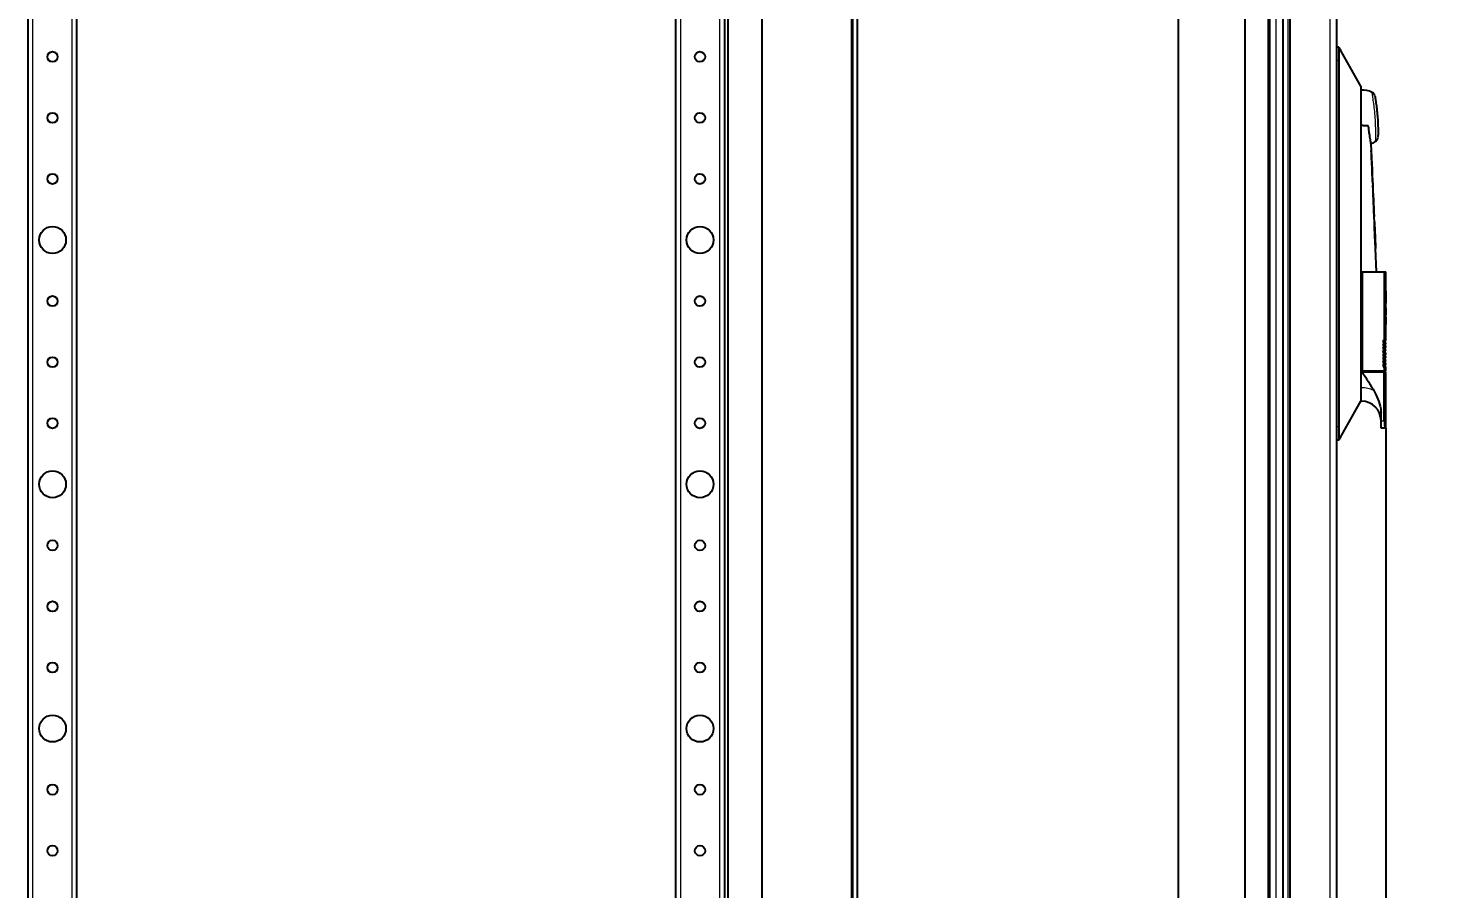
# Model space of a CAD drawing. Header units: millimetres. Extents: x -668 to 1488, y -492 to 1018.
# Drawn here: x -129 to 446, y 4 to 356 of the extents above; entities that cross this region are included whole.
import ezdxf

# ---------------------------------------------------------------- set-up
doc = ezdxf.new("R2010")
doc.units = ezdxf.units.MM
doc.linetypes.add('SLD-Сплошная', pattern=[0])
doc.layers.add('FORMAT', color=7, linetype='SLD-Сплошная')
doc.styles.add('SLDTEXTSTYLE0', font='GOTHICI.TTF', dxfattribs={"width": 0.913})
doc.styles.add('SLDTEXTSTYLE1', font='GOTHIC.TTF', dxfattribs={"width": 0.913})
doc.dimstyles.new('SLDDIMSTYLE1', dxfattribs={"dimtxt": 20, "dimasz": 10, "dimexe": 0, "dimexo": 0.0625, "dimgap": 5, "dimtad": 2, "dimdec": 1, "dimrnd": 1e-09, "dimzin": 12, "dimdsep": 46, "dimtxsty": 'SLDTEXTSTYLE0', "dimsah": 1, "dimcen": 0.09, "dimadec": 0, "dimazin": 3, "dimtfac": 1, "dimtmove": 0, "dimatfit": 0, "dimfxl": 0, "dimfrac": 2, "dimtolj": 1, "dimtzin": 12, "dimarcsym": 0})

# ---------------------------------------------------------------- blocks, each defined once
blk = doc.blocks.new('_D_5')
at = {"layer": 'FORMAT'}
for p, q in [((341.45, 711.08), (341.45, -348.34)), ((426.53, 192.15), (426.53, -348.34)), ((341.45, -347.34), (322.22, -347.34)), ((426.53, -347.34), (341.45, -347.34)), ((426.53, -347.34), (445.76, -347.34))]:
    blk.add_line(p, q, dxfattribs=at)
for points in [[(341.45, -347.34), (331.45, -345.8), (331.45, -348.88)], [(426.53, -347.34), (436.53, -348.88), (436.53, -345.8)]]:
    blk.add_solid(points, dxfattribs=at)
at = {"layer": 'FORMAT', "insert": (358.13, -321.8), "char_height": 20, "attachment_point": 1, "style": 'SLDTEXTSTYLE1'}
blk.add_mtext('85,1', dxfattribs=at)

msp = doc.modelspace()

# ---------------------------------------------------------------- linework, layer by layer
at = {"color": 7, "linetype": 'SLD-Сплошная', "lineweight": 25}
for p, q in [((208.28, -208.34), (208.28, 746.66)), ((210.28, -208.34), (210.28, 746.66)), ((387.32, -208.34), (387.32, 746.66)), ((406.32, 744.06), (406.32, -205.74)), ((157.28, -176.84), (157.28, 715.16)), ((378.82, 708.06), (378.82, -143.11)), ((-129.22, -148.34), (-129.22, 686.66)), ((-109.22, -148.34), (-109.22, 686.66)), ((135.78, 686.66), (135.78, -148.34)), ((155.78, 686.66), (155.78, -148.34)), ((368.82, 665.77), (368.82, -127.46)), ((171.28, -58.84), (171.28, 597.16)), ((384.32, 597.16), (384.32, -58.84)), ((407.32, 348.16), (406.32, 348.16)), ((416.32, 332.16), (408.4, 346.24)), ((407.32, 342.66), (407.32, 192.66)), ((416.32, 332.16), (416.32, 326.69)), ((416.32, 326.69), (416.32, 319.16)), ((416.32, 319.16), (416.32, 216.16)), ((423.26, 311.09), (423.27, 311.28)), ((420.84, 299.48), (420.44, 308.68)), ((420.55, 305.46), (420.51, 305.83)), ((420.56, 305.46), (420.52, 305.83)), ((420.52, 305.83), (420.64, 302.68)), ((420.57, 305.16), (420.55, 305.46)), ((420.56, 305.46), (420.55, 305.46)), ((420.58, 305.16), (420.56, 305.46)), ((420.58, 305.16), (420.57, 305.16)), ((420.92, 297.4), (420.83, 299.48)), ((421.1, 293.49), (420.87, 297.28)), ((421.09, 293.89), (420.95, 296.98)), ((420.95, 295.59), (421.18, 291.6)), ((421.08, 293.89), (421.1, 293.49)), ((421.15, 292.23), (421.09, 293.49)), ((421.1, 293.49), (421.09, 293.49)), ((421.12, 291.6), (421.11, 291.6)), ((421.18, 291.6), (421.12, 291.6)), ((421.27, 289.37), (421.18, 291.6)), ((421.22, 289.37), (421.22, 289.38)), ((421.22, 289.37), (421.22, 289.37)), ((421.34, 288.11), (421.28, 289.38)), ((421.33, 288.1), (421.33, 288.11)), ((421.44, 285.65), (421.34, 287.79)), ((421.64, 281.11), (421.44, 285.68)), ((421.45, 285.66), (421.44, 285.66)), ((421.49, 283.64), (421.53, 282.66)), ((421.5, 283.64), (421.54, 282.66)), ((421.61, 281.11), (421.6, 281.11)), ((421.74, 278.74), (421.63, 281.11)), ((421.69, 278.74), (421.69, 278.74)), ((421.86, 276.27), (421.75, 278.74)), ((421.81, 277.03), (421.81, 277.03)), ((421.82, 277.03), (421.82, 277.03)), ((421.84, 276.51), (421.84, 276.65)), ((421.86, 276.11), (421.85, 276.39)), ((421.88, 274.8), (421.87, 274.8)), ((421.89, 274.8), (421.88, 274.8)), ((421.92, 274.01), (421.88, 274.8)), ((421.94, 274.34), (421.89, 275.58)), ((421.93, 274.01), (421.89, 274.8)), ((421.91, 274.01), (421.9, 274.01)), ((421.91, 274.01), (421.93, 274.01)), ((421.92, 274.84), (421.97, 273.74)), ((421.95, 274.03), (421.94, 274.34)), ((421.99, 273.13), (421.96, 273.92)), ((422.05, 271.9), (421.99, 273.13)), ((422.08, 271.09), (422.07, 271.36)), ((422.09, 270.84), (422.09, 270.97)), ((422.1, 270.37), (422.1, 270.37)), ((422.23, 267.77), (422.11, 270.45)), ((422.11, 270.37), (422.11, 270.37)), ((422.18, 267.77), (422.17, 267.77)), ((422.23, 266.31), (422.17, 267.75)), ((422.31, 265.66), (422.22, 267.77)), ((422.73, 256.16), (422.32, 265.66)), ((416.32, 256.16), (416.53, 256.16)), ((416.53, 256.16), (416.77, 256.16)), ((416.77, 256.16), (416.77, 215.66)), ((416.77, 256.16), (425.87, 256.16)), ((425.87, 256.16), (425.87, 228.16)), ((425.87, 256.16), (426.53, 256.16)), ((426.53, 251.16), (426.53, 256.16)), ((426.28, 251.16), (426.53, 251.16)), ((426.28, 251.16), (426.28, 241.4)), ((426.4, 249.21), (426.4, 243.35)), ((426.41, 249.21), (426.4, 249.21)), ((426.41, 249.21), (426.41, 243.35)), ((426.41, 249.21), (426.53, 249.21)), ((426.53, 248.23), (426.46, 248.23)), ((426.46, 248.23), (426.46, 243.35)), ((426.52, 249.21), (426.52, 251.16)), ((426.52, 246.28), (426.52, 248.23)), ((426.53, 248.23), (426.53, 249.21)), ((426.41, 243.35), (426.4, 243.35)), ((426.46, 243.35), (426.41, 243.35)), ((426.5, 246.28), (426.5, 243.35)), ((426.51, 246.28), (426.5, 246.28)), ((426.51, 243.35), (426.5, 243.35)), ((426.51, 246.28), (426.51, 243.35)), ((426.51, 246.28), (426.53, 246.28)), ((426.53, 243.35), (426.51, 243.35)), ((426.52, 241.4), (426.52, 243.35)), ((426.53, 243.35), (426.53, 246.28)), ((426.46, 241.4), (426.28, 241.4)), ((426.41, 237.6), (426.28, 237.6)), ((426.28, 237.6), (426.28, 234.63)), ((426.33, 237.1), (426.33, 236.3)), ((426.34, 237.1), (426.33, 237.1)), ((426.34, 236.3), (426.33, 236.3)), ((426.33, 235.81), (426.33, 234.63)), ((426.34, 235.81), (426.33, 235.81)), ((426.34, 237.1), (426.34, 236.3)), ((426.34, 237.1), (426.41, 237.1)), ((426.41, 236.3), (426.34, 236.3)), ((426.34, 235.81), (426.34, 234.63)), ((426.34, 235.81), (426.4, 235.81)), ((426.45, 236.07), (426.44, 236.07)), ((426.46, 241.4), (426.46, 238.47)), ((426.53, 238.47), (426.46, 238.47)), ((426.48, 236.76), (426.47, 236.76)), ((426.52, 237.6), (426.49, 234.63)), ((426.5, 241.4), (426.5, 240.42)), ((426.51, 241.4), (426.5, 241.4)), ((426.51, 240.42), (426.5, 240.42)), ((426.51, 241.4), (426.51, 240.42)), ((426.51, 241.4), (426.53, 241.4)), ((426.53, 240.42), (426.51, 240.42)), ((426.51, 235.73), (426.52, 237)), ((426.52, 238.47), (426.52, 240.42)), ((426.52, 236.97), (426.53, 237.6)), ((426.53, 237.6), (426.52, 237.6)), ((426.52, 235.73), (426.53, 237)), ((426.53, 237), (426.52, 237)), ((426.52, 235.23), (426.52, 236.05)), ((426.53, 240.42), (426.53, 241.4)), ((426.53, 237.6), (426.53, 238.47)), ((426.53, 237), (426.53, 235.73)), ((426.28, 234.63), (426.34, 234.63)), ((426.43, 234.63), (426.44, 234.63)), ((426.44, 234.63), (426.48, 234.63)), ((426.47, 235.42), (426.46, 235.42)), ((426.46, 235.06), (426.46, 235.05)), ((426.47, 235.06), (426.46, 235.06)), ((426.47, 235.05), (426.46, 235.05)), ((426.47, 235.06), (426.47, 235.05)), ((426.47, 234.72), (426.47, 234.63)), ((426.48, 234.72), (426.47, 234.72)), ((426.48, 234.72), (426.48, 234.63)), ((426.49, 234.63), (426.51, 234.63)), ((426.5, 234.63), (426.51, 235.23)), ((426.52, 235.73), (426.51, 235.73)), ((426.51, 234.63), (426.52, 235.23)), ((426.52, 235.23), (426.51, 235.23)), ((426.52, 235.73), (426.53, 235.73)), ((426.52, 235.23), (426.53, 235.23)), ((426.53, 228.16), (426.53, 235.23)), ((425.33, 228.06), (425.76, 228.06)), ((425.33, 226.66), (425.76, 226.66)), ((425.33, 225.26), (425.76, 225.26)), ((426.43, 228.06), (425.76, 228.06)), ((426.43, 226.66), (425.76, 226.66)), ((426.43, 225.26), (425.76, 225.26)), ((426.53, 226.76), (425.87, 226.76)), ((426.53, 225.36), (425.87, 225.36)), ((426.53, 226.76), (426.03, 228.06)), ((426.53, 225.36), (426.03, 226.66)), ((426.53, 223.96), (426.03, 225.26)), ((425.33, 223.86), (425.76, 223.86)), ((425.33, 222.46), (425.76, 222.46)), ((425.33, 221.06), (425.76, 221.06)), ((425.33, 219.66), (425.76, 219.66)), ((426.43, 223.86), (425.76, 223.86)), ((426.43, 222.46), (425.76, 222.46)), ((426.43, 221.06), (425.76, 221.06)), ((426.43, 219.66), (425.76, 219.66)), ((426.53, 223.96), (425.87, 223.96)), ((426.53, 222.56), (425.87, 222.56)), ((426.53, 221.16), (425.87, 221.16)), ((426.53, 219.76), (425.87, 219.76)), ((426.53, 222.56), (426.03, 223.86)), ((426.53, 221.16), (426.03, 222.46)), ((426.53, 219.76), (426.03, 221.06)), ((426.53, 218.36), (426.03, 219.66)), ((416.32, 216.16), (416.32, 215.16)), ((416.32, 215.66), (416.53, 215.66)), ((416.53, 215.16), (416.32, 215.16)), ((416.53, 215.66), (416.77, 215.66)), ((416.53, 215.16), (416.77, 215.16)), ((416.77, 215.66), (425.87, 215.66)), ((416.77, 215.16), (425.87, 215.16)), ((424.53, 215.16), (424.5, 215.66)), ((425.33, 218.26), (425.76, 218.26)), ((426.43, 218.26), (425.76, 218.26)), ((426.53, 218.36), (425.87, 218.36)), ((425.87, 216.96), (425.87, 215.66)), ((426.53, 216.96), (425.87, 216.96)), ((425.87, 215.66), (426.53, 215.66)), ((425.87, 195.16), (425.87, 215.16)), ((425.87, 215.16), (426.53, 215.16)), ((426.53, 216.96), (426.03, 218.26)), ((426.53, 215.66), (426.53, 216.96)), ((426.53, 192.16), (426.53, 215.16)), ((416.32, 208.63), (416.32, 203.16)), ((408.4, 189.07), (416.32, 203.16)), ((416.32, 203.16), (416.53, 203.16)), ((424.53, 195.16), (424.53, 198.24)), ((426.25, 192.16), (424.53, 192.16)), ((426.53, 192.16), (426.25, 192.16)), ((407.32, 187.16), (406.32, 187.16))]:
    msp.add_line(p, q, dxfattribs=at)
at = {"color": 7, "linetype": 'SLD-Сплошная', "lineweight": 18}
for p, q in [((403.72, -208.34), (403.72, 746.66)), ((-127.22, -148.34), (-127.22, 686.66)), ((-111.22, -148.34), (-111.22, 686.66)), ((137.78, 686.66), (137.78, -148.34)), ((153.78, 686.66), (153.78, -148.34)), ((378.22, 614.16), (378.22, -75.84)), ((207.68, 595.46), (207.68, -57.14)), ((381.42, 597.16), (381.42, -58.84)), ((386.32, 597.16), (386.32, -58.84)), ((407.32, 342.66), (406.32, 342.66)), ((421.5, 283.64), (421.49, 283.64)), ((421.54, 282.66), (421.53, 282.66)), ((416.53, 256.16), (416.53, 215.66)), ((425.87, 228.16), (426.53, 228.16)), ((416.53, 208.63), (416.32, 208.63)), ((416.53, 203.16), (416.53, 208.63)), ((407.32, 192.66), (406.32, 192.66)), ((424.53, 195.16), (425.87, 195.16))]:
    msp.add_line(p, q, dxfattribs=at)
at = {"color": 7, "linetype": 'SLD-Сплошная', "lineweight": 25, "flags": 128}
for points in [[(420.87, 297.28), (420.92, 296.34), (420.95, 295.59)], [(421.12, 291.6), (421.18, 290.35), (421.22, 289.37)], [(421.5, 282.97), (421.6, 280.6), (421.69, 278.74)], [(421.53, 282.66), (421.57, 281.79), (421.6, 281.11)], [(421.54, 282.66), (421.58, 281.79), (421.61, 281.11)], [(421.89, 274.15), (422.08, 269.76), (422.23, 266.31)], [(422.17, 267.77), (422.02, 271.27), (421.9, 274.01)], [(422.18, 267.77), (422.03, 271.27), (421.91, 274.01)], [(426.43, 235.33), (426.43, 235.15), (426.43, 235.01)], [(426.46, 235.06), (426.46, 235.26), (426.46, 235.42)], [(426.47, 235.06), (426.47, 235.26), (426.47, 235.42)]]:
    msp.add_lwpolyline(points, dxfattribs=at)
at = {"color": 7, "linetype": 'SLD-Сплошная', "lineweight": 25}
for centre, radius in [((-119.22, 344.16), 2.1), ((145.78, 344.16), 2.1), ((-119.22, 319.16), 2.1), ((145.78, 319.16), 2.1), ((-119.22, 294.16), 2.1), ((145.78, 294.16), 2.1), ((-119.22, 269.16), 5.5), ((145.78, 269.16), 5.5), ((-119.22, 244.16), 2.1), ((145.78, 244.16), 2.1), ((-119.22, 219.16), 2.1), ((145.78, 219.16), 2.1), ((-119.22, 194.16), 2.1), ((145.78, 194.16), 2.1), ((-119.22, 169.16), 5.5), ((145.78, 169.16), 5.5), ((-119.22, 144.16), 2.1), ((145.78, 144.16), 2.1), ((-119.22, 119.16), 2.1), ((145.78, 119.16), 2.1), ((-119.22, 94.16), 2.1), ((145.78, 94.16), 2.1), ((-119.22, 69.16), 5.5), ((145.78, 69.16), 5.5), ((-119.22, 44.16), 2.1), ((145.78, 44.16), 2.1), ((-119.22, 19.16), 2.1), ((145.78, 19.16), 2.1)]:
    msp.add_circle(centre, radius, dxfattribs=at)
for centre, radius, start, end in [((416.32, 319.16), 11.4, 66.37549, 90), ((416.32, 319.16), 11.4, 291.36213, 301.71629), ((426.43, 228.16), 0.1, 270, 0), ((426.43, 226.76), 0.1, 270, 0), ((426.43, 225.36), 0.1, 270, 0), ((426.43, 223.96), 0.1, 270, 0), ((426.43, 222.56), 0.1, 270, 0), ((426.43, 221.16), 0.1, 270, 0), ((426.43, 219.76), 0.1, 270, 0), ((426.43, 218.36), 0.1, 270, 0), ((416.53, 195.16), 8, 0, 90)]:
    msp.add_arc(centre, radius, start, end, dxfattribs=at)
at = {"color": 7, "linetype": 'SLD-Сплошная', "lineweight": 18}
msp.add_arc((416.68, 196.56), 12.07, 66.28954, 90.71323, dxfattribs=at)
at = {"color": 7, "linetype": 'SLD-Сплошная', "lineweight": 25}
for points, knots in [([(407.32, 348.16), (407.32, 348.1), (407.32, 347.98), (407.32, 347.03), (407.32, 345.63), (407.32, 344.08), (407.32, 343.06), (407.32, 342.66)], [0, 0, 0, 0, 0.214694, 0.429388, 0.644082, 0.858775, 1, 1, 1, 1]), ([(408.4, 346.24), (408.21, 346.54), (407.85, 347.12), (407.49, 347.83), (407.33, 348.16)], [0, 0, 0, 0, 0.525323, 1, 1, 1, 1]), ([(421.94, 328.39), (421.92, 328.46), (421.86, 328.63), (421.69, 328.94), (421.38, 329.32), (421.06, 329.49), (420.89, 329.58)], [0, 0, 0, 0, 0.1241525, 0.3416426, 0.6499736, 1, 1, 1, 1]), ([(422.02, 328.05), (422.02, 328.08), (422, 328.17), (422.09, 327.67), (422.3, 326.48), (422.63, 324.25), (422.95, 321.5), (423.18, 318.55), (423.29, 315.76), (423.31, 313.44), (423.28, 311.81), (423.26, 311.15), (423.26, 311.11), (423.26, 311.09)], [0, 0, 0, 0, 0.0304029, 0.0987685, 0.2060227, 0.3169243, 0.4297958, 0.5422701, 0.6521441, 0.7582201, 0.8609093, 0.9621672, 1, 1, 1, 1]), ([(420.42, 308.67), (420.42, 308.67), (420.42, 308.65), (420.17, 310), (419.85, 312.2), (419.56, 314.27), (419.5, 315.5), (419.25, 315.87), (419.19, 315.92), (419.12, 315.94), (418.99, 315.92), (418.55, 315.86), (417.63, 315.83), (416.81, 316.04), (416.34, 316.16)], [0, 0, 0, 0, 0.1420884, 0.3674634, 0.5915606, 0.7394261, 0.8133096, 0.8201913, 0.8256124, 0.8293026, 0.8330422, 0.8487573, 0.9118768, 1, 1, 1, 1]), ([(422.31, 309.48), (422.4, 309.53), (422.62, 309.66), (422.87, 309.95), (423.07, 310.29), (423.18, 310.57), (423.21, 310.74), (423.22, 310.8)], [0, 0, 0, 0, 0.174701, 0.458342, 0.696381, 0.888501, 1, 1, 1, 1]), ([(420.66, 302.73), (420.64, 303.17), (420.61, 304.05), (420.59, 304.79), (420.58, 305.16)], [0, 0, 0, 0, 0.500963, 1, 1, 1, 1]), ([(420.64, 302.68), (420.66, 302.08), (420.72, 300.9), (420.81, 299.2), (420.89, 297.88), (420.93, 297.23), (420.95, 297), (420.95, 296.98), (420.95, 296.97)], [0, 0, 0, 0, 0.250282, 0.499393, 0.748791, 0.874699, 0.937286, 1, 1, 1, 1]), ([(420.84, 299.47), (420.84, 299.49), (420.84, 299.53), (420.82, 299.78), (420.8, 300.14), (420.76, 300.73), (420.71, 301.6), (420.68, 302.36), (420.66, 302.73)], [0, 0, 0, 0, 0.124416, 0.248357, 0.373982, 0.500169, 0.7494, 1, 1, 1, 1]), ([(421.34, 288.1), (421.34, 288.12), (421.34, 288.18), (421.34, 287.87), (421.35, 287.28), (421.36, 286.77), (421.37, 286.51)], [0, 0, 0, 0, 0.158534, 0.438495, 0.717863, 1, 1, 1, 1]), ([(421.37, 286.51), (421.38, 286.23), (421.39, 285.68), (421.44, 284.48), (421.47, 283.58), (421.5, 282.97)], [0, 0, 0, 0, 0.249362, 0.499672, 1, 1, 1, 1]), ([(421.44, 285.66), (421.43, 285.65), (421.43, 285.64), (421.43, 285.45), (421.44, 285.21), (421.45, 284.86), (421.47, 284.33), (421.48, 283.91), (421.49, 283.64)], [0, 0, 0, 0, 0.249432, 0.37514, 0.499356, 0.623458, 0.749245, 1, 1, 1, 1]), ([(421.45, 285.66), (421.44, 285.65), (421.44, 285.64), (421.44, 285.45), (421.45, 285.21), (421.46, 284.86), (421.48, 284.33), (421.49, 283.91), (421.5, 283.64)], [0, 0, 0, 0, 0.249432, 0.37514, 0.499356, 0.623458, 0.749245, 1, 1, 1, 1]), ([(421.84, 276.65), (421.84, 276.59), (421.84, 276.47), (421.86, 276.06), (421.88, 275.43), (421.91, 274.6), (421.94, 274.02), (421.95, 273.74)], [0, 0, 0, 0, 0.1246003, 0.2489765, 0.5004054, 0.7493329, 1, 1, 1, 1]), ([(421.96, 273.74), (421.93, 274.25), (421.9, 275.03), (421.87, 275.99), (421.85, 276.34), (421.84, 276.51)], [0, 0, 0, 0, 0.498965, 0.749922, 1, 1, 1, 1]), ([(421.97, 273.74), (421.95, 274.16), (421.92, 274.79), (421.89, 275.59), (421.87, 275.93), (421.86, 276.11)], [0, 0, 0, 0, 0.50146, 0.750257, 1, 1, 1, 1]), ([(421.88, 274.8), (421.88, 274.79), (421.87, 274.77), (421.87, 274.63), (421.88, 274.45), (421.88, 274.28), (421.88, 274.2), (421.89, 274.15)], [0, 0, 0, 0, 0.249445, 0.498999, 0.74851, 0.873859, 1, 1, 1, 1]), ([(421.95, 273.74), (421.96, 273.46), (421.99, 272.89), (422.03, 272.08), (422.06, 271.45), (422.08, 271.04), (422.09, 270.91), (422.09, 270.84)], [0, 0, 0, 0, 0.248731, 0.497377, 0.750528, 0.875233, 1, 1, 1, 1]), ([(422.09, 270.97), (422.08, 271.15), (422.06, 271.49), (422.01, 272.45), (421.98, 273.22), (421.96, 273.74)], [0, 0, 0, 0, 0.249575, 0.500842, 1, 1, 1, 1]), ([(421.97, 273.74), (421.98, 273.36), (422, 272.88), (422.02, 272.46), (422.03, 272.38)], [0, 0, 0, 0, 0.802786, 1, 1, 1, 1]), ([(422.07, 271.36), (422.06, 271.54), (422.05, 271.89), (422.01, 272.68), (421.98, 273.31), (421.97, 273.74)], [0, 0, 0, 0, 0.250895, 0.500775, 1, 1, 1, 1]), ([(422.09, 270.8), (422.1, 270.74), (422.11, 270.55), (422.11, 270.44), (422.11, 270.37)], [0, 0, 0, 0, 0.334971, 1, 1, 1, 1]), ([(422.23, 266.31), (422.23, 266.26), (422.23, 266.18), (422.24, 266.02), (422.26, 265.84), (422.27, 265.69), (422.28, 265.67), (422.28, 265.66)], [0, 0, 0, 0, 0.125388, 0.250591, 0.500192, 0.749805, 1, 1, 1, 1]), ([(426.47, 236.76), (426.47, 236.84), (426.47, 236.99), (426.46, 237.21), (426.46, 237.36), (426.44, 237.58), (426.42, 237.59), (426.4, 237.6)], [0, 0, 0, 0, 0.125885, 0.250002, 0.375256, 0.501237, 1, 1, 1, 1]), ([(426.4, 235.81), (426.41, 235.8), (426.42, 235.8), (426.42, 235.74), (426.43, 235.67), (426.43, 235.57), (426.43, 235.45), (426.43, 235.36), (426.43, 235.33)], [0, 0, 0, 0, 0.362307, 0.499762, 0.603895, 0.707751, 0.888159, 1, 1, 1, 1]), ([(426.48, 236.76), (426.48, 236.85), (426.48, 237.01), (426.47, 237.22), (426.46, 237.39), (426.45, 237.58), (426.43, 237.59), (426.41, 237.6)], [0, 0, 0, 0, 0.149141, 0.264134, 0.378852, 0.560232, 1, 1, 1, 1]), ([(426.41, 237.1), (426.42, 237.1), (426.43, 237.09), (426.43, 236.99), (426.44, 236.89), (426.44, 236.8), (426.44, 236.73), (426.44, 236.7)], [0, 0, 0, 0, 0.464779, 0.639498, 0.766783, 0.894486, 1, 1, 1, 1]), ([(426.44, 236.7), (426.44, 236.66), (426.44, 236.58), (426.44, 236.48), (426.43, 236.4), (426.42, 236.31), (426.41, 236.3), (426.41, 236.3)], [0, 0, 0, 0, 0.144848, 0.259554, 0.374146, 0.548842, 1, 1, 1, 1]), ([(426.44, 236.07), (426.44, 236.09), (426.45, 236.13), (426.46, 236.26), (426.46, 236.39), (426.47, 236.54), (426.47, 236.67), (426.47, 236.76)], [0, 0, 0, 0, 0.249783, 0.499064, 0.624235, 0.749653, 1, 1, 1, 1]), ([(426.46, 235.42), (426.46, 235.49), (426.46, 235.61), (426.46, 235.75), (426.46, 235.85), (426.45, 235.93), (426.45, 236.01), (426.44, 236.04), (426.44, 236.07)], [0, 0, 0, 0, 0.250367, 0.375745, 0.500635, 0.625633, 0.750126, 1, 1, 1, 1]), ([(426.45, 236.07), (426.46, 236.1), (426.46, 236.15), (426.47, 236.32), (426.48, 236.51), (426.48, 236.67), (426.48, 236.75), (426.48, 236.76)], [0, 0, 0, 0, 0.331473, 0.546481, 0.762526, 0.960277, 1, 1, 1, 1]), ([(426.47, 235.42), (426.47, 235.52), (426.47, 235.68), (426.47, 235.87), (426.46, 236), (426.45, 236.04), (426.45, 236.07)], [0, 0, 0, 0, 0.336422, 0.52346, 0.710673, 1, 1, 1, 1]), ([(426.43, 235.01), (426.43, 234.97), (426.43, 234.9), (426.44, 234.78), (426.44, 234.68), (426.44, 234.63), (426.44, 234.63)], [0, 0, 0, 0, 0.256139, 0.512698, 0.919022, 1, 1, 1, 1]), ([(426.47, 234.72), (426.47, 234.73), (426.47, 234.74), (426.47, 234.78), (426.46, 234.88), (426.46, 234.98), (426.46, 235.05)], [0, 0, 0, 0, 0.125363, 0.250032, 0.499675, 1, 1, 1, 1]), ([(426.48, 234.72), (426.48, 234.73), (426.48, 234.75), (426.47, 234.83), (426.47, 234.94), (426.47, 235.01), (426.47, 235.05)], [0, 0, 0, 0, 0.20263, 0.420406, 0.728008, 1, 1, 1, 1]), ([(425.87, 226.76), (425.78, 226.97), (425.65, 227.3), (425.47, 227.73), (425.38, 227.95), (425.33, 228.06)], [0, 0, 0, 0, 0.4999933, 0.7499958, 1, 1, 1, 1]), ([(425.87, 225.36), (425.78, 225.57), (425.65, 225.9), (425.47, 226.33), (425.38, 226.55), (425.33, 226.66)], [0, 0, 0, 0, 0.499993, 0.749996, 1, 1, 1, 1]), ([(425.87, 223.96), (425.78, 224.17), (425.65, 224.5), (425.47, 224.93), (425.38, 225.15), (425.33, 225.26)], [0, 0, 0, 0, 0.499993, 0.749996, 1, 1, 1, 1]), ([(425.76, 228.06), (425.78, 228.06), (425.81, 228.06), (425.84, 228.09), (425.86, 228.12), (425.87, 228.14), (425.87, 228.15), (425.87, 228.16)], [0, 0, 0, 0, 0.295691, 0.568687, 0.759853, 0.951912, 1, 1, 1, 1]), ([(425.76, 226.66), (425.78, 226.66), (425.81, 226.66), (425.84, 226.69), (425.86, 226.72), (425.87, 226.74), (425.87, 226.75), (425.87, 226.76)], [0, 0, 0, 0, 0.2956914, 0.5686867, 0.7598531, 0.9519121, 1, 1, 1, 1]), ([(425.76, 225.26), (425.78, 225.26), (425.81, 225.26), (425.84, 225.29), (425.86, 225.32), (425.87, 225.34), (425.87, 225.35), (425.87, 225.36)], [0, 0, 0, 0, 0.295691, 0.568687, 0.759853, 0.951912, 1, 1, 1, 1]), ([(425.87, 222.56), (425.78, 222.77), (425.65, 223.1), (425.47, 223.53), (425.38, 223.75), (425.33, 223.86)], [0, 0, 0, 0, 0.499993, 0.749996, 1, 1, 1, 1]), ([(425.87, 221.16), (425.78, 221.37), (425.65, 221.7), (425.47, 222.13), (425.38, 222.35), (425.33, 222.46)], [0, 0, 0, 0, 0.4999933, 0.7499958, 1, 1, 1, 1]), ([(425.87, 219.76), (425.78, 219.97), (425.65, 220.3), (425.47, 220.73), (425.38, 220.95), (425.33, 221.06)], [0, 0, 0, 0, 0.499993, 0.749996, 1, 1, 1, 1]), ([(425.87, 218.36), (425.78, 218.57), (425.65, 218.9), (425.47, 219.33), (425.38, 219.55), (425.33, 219.66)], [0, 0, 0, 0, 0.4999933, 0.7499958, 1, 1, 1, 1]), ([(425.76, 223.86), (425.78, 223.86), (425.81, 223.86), (425.84, 223.89), (425.86, 223.92), (425.87, 223.94), (425.87, 223.95), (425.87, 223.96)], [0, 0, 0, 0, 0.295691, 0.568687, 0.759853, 0.951912, 1, 1, 1, 1]), ([(425.76, 222.46), (425.78, 222.46), (425.81, 222.46), (425.84, 222.49), (425.86, 222.52), (425.87, 222.54), (425.87, 222.55), (425.87, 222.56)], [0, 0, 0, 0, 0.295691, 0.568687, 0.759853, 0.951912, 1, 1, 1, 1]), ([(425.76, 221.06), (425.78, 221.06), (425.81, 221.06), (425.84, 221.09), (425.86, 221.12), (425.87, 221.14), (425.87, 221.15), (425.87, 221.16)], [0, 0, 0, 0, 0.295691, 0.568687, 0.759853, 0.951912, 1, 1, 1, 1]), ([(425.76, 219.66), (425.78, 219.66), (425.81, 219.66), (425.84, 219.69), (425.86, 219.72), (425.87, 219.74), (425.87, 219.75), (425.87, 219.76)], [0, 0, 0, 0, 0.295691, 0.568687, 0.759853, 0.951912, 1, 1, 1, 1]), ([(416.32, 215.16), (416.32, 214.03), (416.32, 211.69), (416.32, 209.67), (416.32, 208.63)], [0, 0, 0, 0, 0.4843885, 1, 1, 1, 1]), ([(416.77, 215.16), (417.59, 213.91), (419.24, 211.42), (420.76, 208.88), (421.53, 207.61)], [0, 0, 0, 0, 0.499713, 1, 1, 1, 1]), ([(425.87, 216.96), (425.78, 217.17), (425.65, 217.5), (425.47, 217.93), (425.38, 218.15), (425.33, 218.26)], [0, 0, 0, 0, 0.499993, 0.749996, 1, 1, 1, 1]), ([(425.76, 218.26), (425.78, 218.26), (425.81, 218.26), (425.84, 218.29), (425.86, 218.32), (425.87, 218.34), (425.87, 218.35), (425.87, 218.36)], [0, 0, 0, 0, 0.295691, 0.568687, 0.759853, 0.951912, 1, 1, 1, 1]), ([(421.53, 207.61), (422.14, 206.44), (423.37, 204.07), (424.39, 200.86), (424.49, 198.87), (424.53, 198.24)], [0, 0, 0, 0, 0.4010146, 0.8123709, 1, 1, 1, 1]), ([(407.32, 192.66), (407.32, 192.04), (407.32, 190.8), (407.32, 189.15), (407.32, 187.91), (407.32, 187.25), (407.32, 187.18), (407.32, 187.16)], [0, 0, 0, 0, 0.21469, 0.42938, 0.644073, 0.858767, 1, 1, 1, 1]), ([(424.53, 192.16), (424.53, 192.2), (424.53, 192.27), (424.53, 192.88), (424.53, 193.75), (424.53, 194.57), (424.53, 195.03), (424.53, 195.16)], [0, 0, 0, 0, 0.244194, 0.488981, 0.716656, 0.923156, 1, 1, 1, 1]), ([(425.87, 195.16), (425.88, 194.86), (425.88, 194.27), (425.94, 193.47), (426.02, 192.81), (426.13, 192.31), (426.21, 192.16), (426.25, 192.16), (426.25, 192.16)], [0, 0, 0, 0, 0.169896, 0.33938, 0.519039, 0.726848, 0.970472, 1, 1, 1, 1]), ([(407.33, 187.15), (407.49, 187.49), (407.85, 188.19), (408.21, 188.77), (408.39, 189.07)], [0, 0, 0, 0, 0.47459, 1, 1, 1, 1])]:
    msp.add_open_spline(points, degree=3, knots=knots, dxfattribs=at)
at = {"color": 7, "linetype": 'SLD-Сплошная', "lineweight": 18}
for points, knots in [([(422.31, 309.46), (422.31, 309.48), (422.31, 309.53), (422.34, 310.31), (422.37, 312.23), (422.35, 314.97), (422.22, 318.27), (421.95, 321.77), (421.57, 325.03), (421.18, 327.66), (420.93, 329.06), (420.83, 329.66), (420.85, 329.55), (420.85, 329.51)], [0, 0, 0, 0, 0.038287, 0.14055, 0.24357, 0.349125, 0.457771, 0.568766, 0.680522, 0.791151, 0.899049, 0.96816, 1, 1, 1, 1]), ([(416.53, 208.63), (416.53, 208.63), (416.53, 208.72), (416.53, 209.31), (416.53, 210.46), (416.53, 212.16), (416.53, 213.74), (416.53, 214.75), (416.53, 215.16)], [0, 0, 0, 0, 0.0000085, 0.0461342, 0.3061289, 0.5665281, 0.8267007, 1, 1, 1, 1])]:
    msp.add_open_spline(points, degree=3, knots=knots, dxfattribs=at)

# ---------------------------------------------------------------- dimensions: what is measured, and where the dimension line sits
at = {"layer": 'FORMAT'}
dim = msp.add_linear_dim(base=(341.45, -347.34), p1=(426.53, 192.16), p2=(341.45, 711.09), dimstyle='SLDDIMSTYLE1', dxfattribs=at)
dim.commit()
dim.dimension.update_dxf_attribs({"geometry": '_D_5', "text_midpoint": (383.99, -347.34), "dimtype": 160})

doc.saveas('drawing.dxf')
